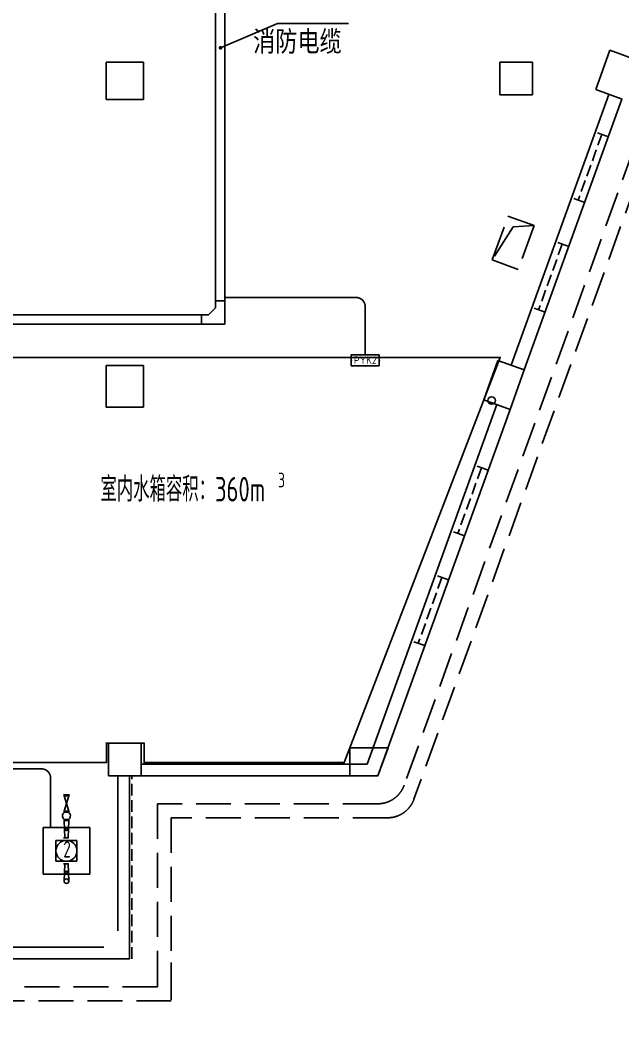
# Model space of a CAD drawing. Extents: x 2166032 to 5302137, y 581493 to 2416206.
# Drawn here: x 2741605 to 2754520, y 1191322 to 1212762 of the extents above; entities that cross this region are included whole.
import ezdxf
from ezdxf.enums import TextEntityAlignment as Align

# ---------------------------------------------------------------- set-up
doc = ezdxf.new("R2010")
doc.units = 0
doc.header["$LTSCALE"] = 1000
doc.header["$MEASUREMENT"] = 0
doc.linetypes.add('DASH', pattern=[0.35, 0.25, -0.1])
for name, color, linetype in [('CABLETRAY', 4, 'Continuous'), ('COLUMN', 2, 'Continuous'), ('EQUIP-通讯', 3, 'Continuous'), ('PUB_TEXT', 7, 'Continuous'), ('TEL_LEAD', 3, 'Continuous'), ('WALL', 8, 'Continuous'), ('WINDOW', 8, 'Continuous'), ('WIRE-照明', 1, 'Continuous'), ('地沟', 8, 'Continuous'), ('屋面', 151, 'Continuous'), ('消防', 7, 'Continuous'), ('给排水', 7, 'Continuous')]:
    doc.layers.add(name, color=color, linetype=linetype)
doc.styles.add('_TCH_DIM', font='tssdeng.shx', dxfattribs={"bigfont": 'tssdchn.shx'})
doc.styles.add('_TEL_DIM', font='@tssdeng.shx', dxfattribs={"width": 0.8, "height": 3.5, "bigfont": '!tssdchn.shx'})
doc.styles.add('TSSD_REIN', font='tssdeng.shx', dxfattribs={"width": 0.7, "bigfont": 'tssdchn.shx'})

# ---------------------------------------------------------------- blocks, each defined once
blk = doc.blocks.new('$equip$00001955')
for p, q in [((0.75, 0.3), (-0.75, 0.3)), ((-0.75, 0.3), (-0.75, -0.3)), ((0.75, -0.3), (0.75, 0.3)), ((-0.75, -0.3), (0.75, -0.3))]:
    blk.add_line(p, q)
for p in [(-0.75, 0), (0, 0.3), (0.75, 0), (0, -0.3)]:
    blk.add_point(p)
at = {"color": 7, "style": '_TEL_DIM'}
blk.add_attdef('$TEXT$', text='', height=0.4, dxfattribs=at).set_placement((0.005, 0.013), align=Align.MIDDLE_CENTER)
at = {"color": 7, "style": '_TEL_DIM', "flags": 1}
blk.add_attdef('A', text='', height=0.00002, dxfattribs=at).set_placement((0, 0), align=Align.MIDDLE_CENTER)

msp = doc.modelspace()

# ---------------------------------------------------------------- linework, layer by layer
at = {"color": 7}
for p, q in [((2742666.4, 1196149), (2742536.4, 1196149)), ((2742666.4, 1196139), (2742536.4, 1196139)), ((2742666.4, 1196129), (2742536.4, 1196129)), ((2742551.4, 1195799), (2742651.4, 1196129)), ((2742651.4, 1195799), (2742551.4, 1196129)), ((2742666.4, 1195799), (2742536.4, 1195799)), ((2742666.4, 1195789), (2742536.4, 1195789)), ((2742666.4, 1195779), (2742536.4, 1195779)), ((2742551.4, 1195766.7), (2742551.4, 1195779)), ((2742651.4, 1195766.7), (2742651.4, 1195779)), ((2742666.4, 1195619), (2742536.4, 1195619)), ((2742666.4, 1195609), (2742536.4, 1195609)), ((2742666.4, 1195599), (2742536.4, 1195599)), ((2742551.4, 1195619), (2742551.4, 1195631.4)), ((2742566.4, 1195229), (2742551.4, 1195599)), ((2742636.4, 1195229), (2742651.4, 1195599)), ((2742651.4, 1195619), (2742651.4, 1195631.4)), ((2743101.4, 1195449), (2742101.4, 1195449)), ((2742101.4, 1194449), (2742101.4, 1195449)), ((2743101.4, 1194449), (2743101.4, 1195449)), ((2742826.4, 1195174), (2742376.4, 1195174)), ((2742376.4, 1194724), (2742376.4, 1195174)), ((2742648.4, 1195229), (2742541.3, 1195229)), ((2742826.4, 1194724), (2742826.4, 1195174)), ((2742826.4, 1194724), (2742376.4, 1194724)), ((2742826.4, 1194724), (2742376.4, 1194724)), ((2742648.4, 1194669), (2742541.3, 1194669)), ((2742566.4, 1194669), (2742551.4, 1194299)), ((2742636.4, 1194669), (2742651.4, 1194299)), ((2743101.4, 1194449), (2742101.4, 1194449))]:
    msp.add_line(p, q, dxfattribs=at)
msp.add_circle((2604640.5, 1020101.3), 438608.5)
msp.add_circle((2742601.4, 1194949), 225, dxfattribs=at)
for centre, radius, start, end in [((2742566.6, 1195714), 50.2, 151.55719, 180), ((2742756.3, 1195713.7), 239.9, 179.92073, 192.911), ((2742583.4, 1195705), 69.3, 127.40536, 151.55719), ((2742594.3, 1195690.7), 87.2, 119.44679, 127.40536), ((2742608.5, 1195690.7), 87.2, 52.59464, 60.55321), ((2742619.4, 1195705), 69.3, 28.44281, 52.59464), ((2742636.2, 1195714), 50.2, 0, 28.44281), ((2742446.5, 1195713.7), 239.9, 347.089, 0.07927), ((2742583.4, 1195693.1), 69.3, 208.44281, 232.59464), ((2742594.3, 1195707.4), 87.2, 232.59464, 240.55321), ((2742608.5, 1195707.4), 87.2, 299.44679, 307.40536), ((2742619.4, 1195693.1), 69.3, 307.40536, 331.55719), ((2742601.4, 1195412.1), 25, 0, 180), ((2742601.4, 1195412.1), 25, 180, 0), ((2742601.4, 1194486), 25, 0, 180), ((2742601.4, 1194486), 25, 180, 0)]:
    msp.add_arc(centre, radius, start, end, dxfattribs=at)
at = {"layer": 'CABLETRAY'}
for p, q in [((2745797.5, 1206738.6), (2745797.5, 1222411.4)), ((2745997.5, 1222411.4), (2745997.5, 1206738.6)), ((2745997.5, 1206738.6), (2745797.5, 1206738.6)), ((2745797.5, 1206588.6), (2745797.5, 1206738.6)), ((2745797.5, 1206738.6), (2745997.5, 1206738.6)), ((2745997.5, 1206738.6), (2745997.5, 1206238.6)), ((2737438.9, 1206438.6), (2745497.5, 1206438.6)), ((2745497.5, 1206238.6), (2745497.5, 1206438.6)), ((2745497.5, 1206438.6), (2745647.5, 1206438.6)), ((2745497.5, 1206438.6), (2745497.5, 1206238.6)), ((2745647.5, 1206438.6), (2745797.5, 1206588.6)), ((2745497.5, 1206238.6), (2737438.9, 1206238.6)), ((2745997.5, 1206238.6), (2745497.5, 1206238.6))]:
    msp.add_line(p, q, dxfattribs=at)
at = {"layer": 'COLUMN'}
for p, q in [((2754261.9, 1212115), (2753956.3, 1211268.5)), ((2754826.3, 1211911.3), (2754261.9, 1212115)), ((2744251.5, 1211857.8), (2743451.5, 1211857.8)), ((2743451.5, 1211857.8), (2743451.5, 1211057.8)), ((2744251.5, 1211057.8), (2744251.5, 1211857.8)), ((2752601.5, 1211857.8), (2751901.5, 1211857.8)), ((2751901.5, 1211857.8), (2751901.5, 1211157.8)), ((2752601.5, 1211157.8), (2752601.5, 1211857.8)), ((2751901.5, 1211157.8), (2752601.5, 1211157.8)), ((2753956.3, 1211268.5), (2754520.7, 1211064.8)), ((2743451.5, 1211057.8), (2744251.5, 1211057.8)), ((2744251.5, 1205357.7), (2743451.5, 1205357.7)), ((2743451.5, 1205357.7), (2743451.5, 1204457.7)), ((2744251.5, 1204457.7), (2744251.5, 1205357.7)), ((2751859.6, 1205463.9), (2751554, 1204617.4)), ((2752423.9, 1205260.1), (2751859.6, 1205463.9)), ((2752118.3, 1204413.6), (2752423.9, 1205260.1)), ((2751554, 1204617.4), (2752118.3, 1204413.6)), ((2743451.5, 1204457.7), (2744251.5, 1204457.7)), ((2744201.5, 1197257.8), (2743501.5, 1197257.8)), ((2743501.5, 1197257.8), (2743501.5, 1196557.8)), ((2744201.5, 1196557.8), (2744201.5, 1197257.8)), ((2743501.5, 1196557.8), (2744201.5, 1196557.8))]:
    msp.add_line(p, q, dxfattribs=at)
at = {"layer": 'TEL_LEAD', "color": 0}
for p, q in [((2745905.8, 1212165.3), (2747130.8, 1212687.5)), ((2747130.8, 1212687.5), (2748649.7, 1212687.5))]:
    msp.add_line(p, q, dxfattribs=at)
at = {"layer": 'TEL_LEAD', "color": 0, "const_width": 40}
msp.add_lwpolyline([(2745887.4, 1212157.5, 1), (2745924.2, 1212173.2, 1)], format="xyb", close=True, dxfattribs=at)
at = {"layer": 'WALL'}
for p, q in [((2754237.2, 1211167.1), (2752141.3, 1205362.2)), ((2754519.4, 1211065.2), (2752423.5, 1205260.3)), ((2751835.7, 1204515.7), (2749052.8, 1196807.8)), ((2752117.9, 1204413.8), (2749281.4, 1196557.8)), ((2744201.5, 1196807.8), (2749052.8, 1196807.8)), ((2744201.5, 1196557.8), (2749281.4, 1196557.8))]:
    msp.add_line(p, q, dxfattribs=at)
at = {"layer": 'WALL', "color": 2}
for p, q in [((2751904.5, 1205528.3), (2738151.5, 1205529)), ((2751904.5, 1205528.3), (2748562.1, 1196842)), ((2744266.4, 1197257.1), (2743459.2, 1197257.1)), ((2743459.2, 1197257.1), (2743459.2, 1196842)), ((2744266.4, 1197257.1), (2744266.4, 1196842)), ((2738151.5, 1196842), (2743459.2, 1196842)), ((2744266.4, 1196842), (2748562.1, 1196842)), ((2744001.4, 1196557.8), (2749281.4, 1196557.8))]:
    msp.add_line(p, q, dxfattribs=at)
at = {"layer": 'WALL', "color": 2, "linetype": 'DASH'}
msp.add_line((2744001.4, 1192632.8), (2744001.4, 1196557.8), dxfattribs=at)
at = {"layer": 'WALL'}
for points in [[(2748683.6, 1197157.7), (2748681.3, 1196557.8), (2749283.6, 1196557.8), (2749500.3, 1197157.7), (2748683.6, 1197157.7)], [(2743951.5, 1196557.8), (2743951.5, 1192632.8), (2735376.5, 1192632.8)], [(2743701.4, 1193232.8), (2743701.5, 1196565.8)], [(2735451.5, 1192882.8), (2743401.4, 1192882.8)]]:
    msp.add_lwpolyline(points, dxfattribs=at)
at = {"layer": 'WINDOW', "linetype": 'DASH'}
for p, q in [((2754087.2, 1210310.1, 800), (2753577.9, 1208899.2, 800)), ((2754228.3, 1210259.1, 800), (2753946.2, 1210361, 800)), ((2753718.9, 1208848.3, 800), (2753436.8, 1208950.2, 800)), ((2753718.9, 1208848.3, 800), (2753436.8, 1208950.2, 800)), ((2753238.3, 1207958.7, 800), (2752728.9, 1206547.8, 800)), ((2753238.3, 1207958.7, 800), (2752728.9, 1206547.8, 800)), ((2753379.3, 1207907.7, 800), (2753097.2, 1208009.6, 800)), ((2753379.3, 1207907.7, 800), (2753097.2, 1208009.6, 800)), ((2752870, 1206496.9, 800), (2752587.8, 1206598.7, 800)), ((2751647.4, 1203110.8, 800), (2751365.3, 1203212.7, 800)), ((2751506.3, 1203161.7, 800), (2750996.9, 1201750.9, 800)), ((2751138, 1201699.9, 800), (2750855.9, 1201801.8, 800)), ((2750798.4, 1200759.4, 800), (2750516.3, 1200861.2, 800)), ((2750657.4, 1200810.3, 800), (2750148, 1199399.5, 800)), ((2750289.1, 1199348.5, 800), (2750006.9, 1199450.4, 800))]:
    msp.add_line(p, q, dxfattribs=at)
at = {"layer": 'WIRE-照明', "linetype": 'Continuous', "const_width": 35}
for points in [[(2745997.5, 1206813.2), (2748811.5, 1206813.2, -0.4142136), (2749011.5, 1206613.2), (2749011.5, 1205583.8)], [(2736569.6, 1196707.2), (2742062.8, 1196707.2, -0.4142136), (2742262.8, 1196507.2), (2742262.8, 1195449)]]:
    msp.add_lwpolyline(points, format="xyb", dxfattribs=at)
at = {"layer": '地沟', "linetype": 'DASH', "ltscale": 3}
for p, q in [((2752637.8, 1208353.1), (2752185.9, 1208328.2)), ((2752185.9, 1208328.2), (2751732, 1207618.6)), ((2744551.5, 1195957.8), (2744551.5, 1192032.8)), ((2744851.5, 1195657.8), (2744851.5, 1191732.8)), ((2744551.5, 1192557.8), (2744551.5, 1192032.8)), ((2744851.5, 1192557.8), (2744851.5, 1191732.8)), ((2744551.5, 1192032.8), (2682751.5, 1192032.8)), ((2744851.5, 1191732.8), (2715151.5, 1191732.8))]:
    msp.add_line(p, q, dxfattribs=at)
for points in [[(2742951.5, 1225682.8), (2742951.5, 1232857.8), (2759763, 1232857.8), (2761919.1, 1229793.4), (2749919.4, 1196557.8)], [(2755204, 1210311.1), (2750238.3, 1196557.8)]]:
    msp.add_lwpolyline(points, dxfattribs=at)
for points in [[(2742951.5, 1225682.8), (2742951.5, 1232857.8), (2759763, 1232857.8), (2761919.1, 1229793.4), (2749845.8, 1196354, -0.3160084), (2749281.4, 1195957.8), (2744551.5, 1195957.8)], [(2755204, 1210311.1), (2750056.4, 1196054, -0.3160084), (2749492.1, 1195657.8), (2744851.5, 1195657.8)]]:
    msp.add_lwpolyline(points, format="xyb", dxfattribs=at)
msp.add_lwpolyline([(2752637.8, 1208353.1), (2752295.8, 1207413.4), (2751732, 1207618.6), (2752074, 1208558.3)], close=True, dxfattribs=at)
at = {"layer": '屋面', "color": 6}
msp.add_circle((2751723, 1204604.7), 80, dxfattribs=at)
at = {"layer": '消防', "color": 2, "const_width": 30}
msp.add_lwpolyline([(2738151.5, 1205529), (2738151.5, 1196842), (2743459.2, 1196842), (2743459.2, 1197257.1), (2744266.4, 1197257.1), (2744266.4, 1196842), (2748562.1, 1196842), (2751904.5, 1205528.3), (2738151.5, 1205528.3)], dxfattribs=at)
at = {"layer": '消防'}
msp.add_circle((2742601.6, 1194299), 50, dxfattribs=at)

# ---------------------------------------------------------------- block references
at = {"layer": 'EQUIP-通讯', "xscale": 400, "yscale": 400, "zscale": 400}
msp.add_blockref('$equip$00001955', (2749011.5, 1205463.8), dxfattribs=at).add_auto_attribs({'$TEXT$': 'PYK2'})

# ---------------------------------------------------------------- texts
at = {"layer": 'PUB_TEXT', "style": 'TSSD_REIN', "width": 0.7}
for s, height, p in [('室内水箱容积：360m', 528, (2743330.8, 1202437.6)), ('3', 316.8, (2747141.7, 1202740.1))]:
    msp.add_text(s, height=height, dxfattribs=at).set_placement(p)
at = {"layer": 'TEL_LEAD', "color": 7, "style": '_TCH_DIM'}
msp.add_text('消防电缆', height=500, dxfattribs=at).set_placement((2746606, 1212037.5))
at = {"layer": '给排水', "style": 'TSSD_REIN', "width": 0.7}
msp.add_text('2', height=350, dxfattribs=at).set_placement((2742535.2, 1194805.9))

doc.saveas('drawing.dxf')
